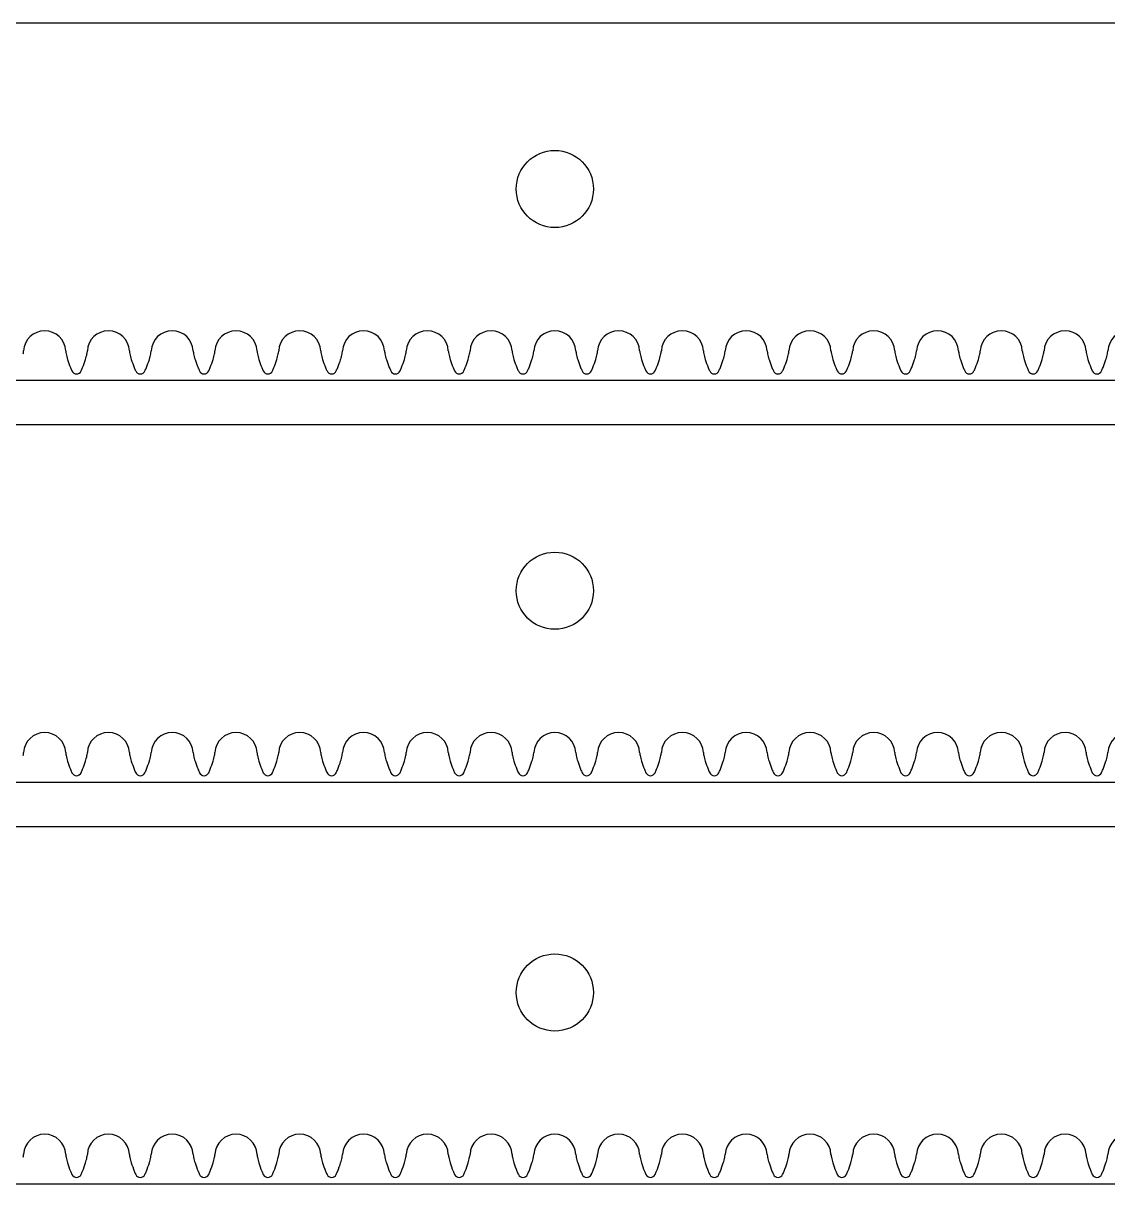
# Model space of a CAD drawing. Extents: x 0 to 800, y 0 to 400.
# Drawn here: x 253.3 to 338.4, y 119.5 to 210.5 of the extents above; entities that cross this region are included whole.
import ezdxf

# ---------------------------------------------------------------- set-up
doc = ezdxf.new("R2010")
doc.units = 0
doc.header["$MEASUREMENT"] = 0
for name, color, linetype in [('CUTOUT_5MM', 18, 'CONTINUOUS'), ('INSIDE_HOLES_5MM', 18, 'CONTINUOUS'), ('RACK_4MM', 18, 'CONTINUOUS')]:
    doc.layers.add(name, color=color, linetype=linetype)

msp = doc.modelspace()

# ---------------------------------------------------------------- linework, layer by layer
at = {"layer": 'CUTOUT_5MM'}
for p, q in [((744, 210.5), (46, 210.5)), ((46, 182.5), (744, 182.5)), ((744, 179), (46, 179)), ((46, 151), (744, 151)), ((744, 147.5), (46, 147.5)), ((46, 119.5), (744, 119.5))]:
    msp.add_line(p, q, dxfattribs=at)
at = {"layer": 'INSIDE_HOLES_5MM'}
for centre in [(295, 197.5), (295, 166), (295, 134.5)]:
    msp.add_circle(centre, 3.025, dxfattribs=at)
at = {"layer": 'RACK_4MM'}
for p, q in [((253.349, 184.759), (253.352, 184.806)), ((256.648, 184.806), (256.651, 184.759)), ((258.349, 184.759), (258.352, 184.806)), ((261.648, 184.806), (261.651, 184.759)), ((263.349, 184.759), (263.352, 184.806)), ((266.648, 184.806), (266.651, 184.759)), ((268.349, 184.759), (268.352, 184.806)), ((271.648, 184.806), (271.651, 184.759)), ((273.349, 184.759), (273.352, 184.806)), ((276.648, 184.806), (276.651, 184.759)), ((278.349, 184.759), (278.352, 184.806)), ((281.648, 184.806), (281.651, 184.759)), ((283.349, 184.759), (283.352, 184.806)), ((286.648, 184.806), (286.651, 184.759)), ((288.349, 184.759), (288.352, 184.806)), ((291.648, 184.806), (291.651, 184.759)), ((293.349, 184.759), (293.352, 184.806)), ((296.648, 184.806), (296.651, 184.759)), ((298.349, 184.759), (298.352, 184.806)), ((301.648, 184.806), (301.651, 184.759)), ((303.349, 184.759), (303.352, 184.806)), ((306.648, 184.806), (306.651, 184.759)), ((308.349, 184.759), (308.352, 184.806)), ((311.648, 184.806), (311.651, 184.759)), ((313.349, 184.759), (313.352, 184.806)), ((316.648, 184.806), (316.651, 184.759)), ((318.349, 184.759), (318.352, 184.806)), ((321.648, 184.806), (321.651, 184.759)), ((323.349, 184.759), (323.352, 184.806)), ((326.648, 184.806), (326.651, 184.759)), ((328.349, 184.759), (328.352, 184.806)), ((331.648, 184.806), (331.651, 184.759)), ((333.349, 184.759), (333.352, 184.806)), ((336.648, 184.806), (336.651, 184.759)), ((338.349, 184.759), (338.352, 184.806)), ((253.349, 153.259), (253.352, 153.306)), ((256.648, 153.306), (256.651, 153.259)), ((258.349, 153.259), (258.352, 153.306)), ((261.648, 153.306), (261.651, 153.259)), ((263.349, 153.259), (263.352, 153.306)), ((266.648, 153.306), (266.651, 153.259)), ((268.349, 153.259), (268.352, 153.306)), ((271.648, 153.306), (271.651, 153.259)), ((273.349, 153.259), (273.352, 153.306)), ((276.648, 153.306), (276.651, 153.259)), ((278.349, 153.259), (278.352, 153.306)), ((281.648, 153.306), (281.651, 153.259)), ((283.349, 153.259), (283.352, 153.306)), ((286.648, 153.306), (286.651, 153.259)), ((288.349, 153.259), (288.352, 153.306)), ((291.648, 153.306), (291.651, 153.259)), ((293.349, 153.259), (293.352, 153.306)), ((296.648, 153.306), (296.651, 153.259)), ((298.349, 153.259), (298.352, 153.306)), ((301.648, 153.306), (301.651, 153.259)), ((303.349, 153.259), (303.352, 153.306)), ((306.648, 153.306), (306.651, 153.259)), ((308.349, 153.259), (308.352, 153.306)), ((311.648, 153.306), (311.651, 153.259)), ((313.349, 153.259), (313.352, 153.306)), ((316.648, 153.306), (316.651, 153.259)), ((318.349, 153.259), (318.352, 153.306)), ((321.648, 153.306), (321.651, 153.259)), ((323.349, 153.259), (323.352, 153.306)), ((326.648, 153.306), (326.651, 153.259)), ((328.349, 153.259), (328.352, 153.306)), ((331.648, 153.306), (331.651, 153.259)), ((333.349, 153.259), (333.352, 153.306)), ((336.648, 153.306), (336.651, 153.259)), ((338.349, 153.259), (338.352, 153.306)), ((253.349, 121.759), (253.352, 121.806)), ((256.648, 121.806), (256.651, 121.759)), ((258.349, 121.759), (258.352, 121.806)), ((261.648, 121.806), (261.651, 121.759)), ((263.349, 121.759), (263.352, 121.806)), ((266.648, 121.806), (266.651, 121.759)), ((268.349, 121.759), (268.352, 121.806)), ((271.648, 121.806), (271.651, 121.759)), ((273.349, 121.759), (273.352, 121.806)), ((276.648, 121.806), (276.651, 121.759)), ((278.349, 121.759), (278.352, 121.806)), ((281.648, 121.806), (281.651, 121.759)), ((283.349, 121.759), (283.352, 121.806)), ((286.648, 121.806), (286.651, 121.759)), ((288.349, 121.759), (288.352, 121.806)), ((291.648, 121.806), (291.651, 121.759)), ((293.349, 121.759), (293.352, 121.806)), ((296.648, 121.806), (296.651, 121.759)), ((298.349, 121.759), (298.352, 121.806)), ((301.648, 121.806), (301.651, 121.759)), ((303.349, 121.759), (303.352, 121.806)), ((306.648, 121.806), (306.651, 121.759)), ((308.349, 121.759), (308.352, 121.806)), ((311.648, 121.806), (311.651, 121.759)), ((313.349, 121.759), (313.352, 121.806)), ((316.648, 121.806), (316.651, 121.759)), ((318.349, 121.759), (318.352, 121.806)), ((321.648, 121.806), (321.651, 121.759)), ((323.349, 121.759), (323.352, 121.806)), ((326.648, 121.806), (326.651, 121.759)), ((328.349, 121.759), (328.352, 121.806)), ((331.648, 121.806), (331.651, 121.759)), ((333.349, 121.759), (333.352, 121.806)), ((336.648, 121.806), (336.651, 121.759)), ((338.349, 121.759), (338.352, 121.806))]:
    msp.add_line(p, q, dxfattribs=at)
for points in [[(745, 186.384), (745, 210.5), (45, 210.5), (45, 186.384)], [(745, 154.884), (745, 179), (45, 179), (45, 154.884)], [(745, 123.384), (745, 147.5), (45, 147.5), (45, 123.384)]]:
    msp.add_lwpolyline(points, dxfattribs=at)
for centre, radius, start, end in [((255, 184.734), 1.65, 2.49969, 177.50031), ((260, 184.734), 1.65, 2.49969, 177.50031), ((265, 184.734), 1.65, 2.49969, 177.50031), ((270, 184.734), 1.65, 2.49969, 177.50031), ((275, 184.734), 1.65, 2.49969, 177.50031), ((280, 184.734), 1.65, 2.49969, 177.50031), ((285, 184.734), 1.65, 2.49969, 177.50031), ((290, 184.734), 1.65, 2.49969, 177.50031), ((295, 184.734), 1.65, 2.49969, 177.50031), ((300, 184.734), 1.65, 2.49969, 177.50031), ((305, 184.734), 1.65, 2.49969, 177.50031), ((310, 184.734), 1.65, 2.49969, 177.50031), ((315, 184.734), 1.65, 2.49969, 177.50031), ((320, 184.734), 1.65, 2.49969, 177.50031), ((325, 184.734), 1.65, 2.49969, 177.50031), ((330, 184.734), 1.65, 2.49969, 177.50031), ((335, 184.734), 1.65, 2.49969, 177.50031), ((340, 184.734), 1.65, 2.49969, 177.50031), ((251.541, 184.958), 1.818, 347.89696, 353.71155), ((258.877, 185.026), 2.241, 186.8377, 191.5538), ((256.541, 184.958), 1.818, 347.89696, 353.71155), ((263.877, 185.026), 2.241, 186.8377, 191.5538), ((261.541, 184.958), 1.818, 347.89696, 353.71155), ((268.877, 185.026), 2.241, 186.8377, 191.5538), ((266.541, 184.958), 1.818, 347.89696, 353.71155), ((273.877, 185.026), 2.241, 186.8377, 191.5538), ((271.541, 184.958), 1.818, 347.89696, 353.71155), ((278.877, 185.026), 2.241, 186.8377, 191.5538), ((276.541, 184.958), 1.818, 347.89696, 353.71155), ((283.877, 185.026), 2.241, 186.8377, 191.5538), ((281.541, 184.958), 1.818, 347.89696, 353.71155), ((288.877, 185.026), 2.241, 186.8377, 191.5538), ((286.541, 184.958), 1.818, 347.89696, 353.71155), ((293.877, 185.026), 2.241, 186.8377, 191.5538), ((291.541, 184.958), 1.818, 347.89696, 353.71155), ((298.877, 185.026), 2.241, 186.8377, 191.5538), ((296.541, 184.958), 1.818, 347.89696, 353.71155), ((303.877, 185.026), 2.241, 186.8377, 191.5538), ((301.541, 184.958), 1.818, 347.89696, 353.71155), ((308.877, 185.026), 2.241, 186.8377, 191.5538), ((306.541, 184.958), 1.818, 347.89696, 353.71155), ((313.877, 185.026), 2.241, 186.8377, 191.5538), ((311.541, 184.958), 1.818, 347.89696, 353.71155), ((318.877, 185.026), 2.241, 186.8377, 191.5538), ((316.541, 184.958), 1.818, 347.89696, 353.71155), ((323.877, 185.026), 2.241, 186.8377, 191.5538), ((321.541, 184.958), 1.818, 347.89696, 353.71155), ((328.877, 185.026), 2.241, 186.8377, 191.5538), ((326.541, 184.958), 1.818, 347.89696, 353.71155), ((333.877, 185.026), 2.241, 186.8377, 191.5538), ((331.541, 184.958), 1.818, 347.89696, 353.71155), ((338.877, 185.026), 2.241, 186.8377, 191.5538), ((336.541, 184.958), 1.818, 347.89696, 353.71155), ((261.081, 185.464), 4.489, 191.39333, 197.17102), ((263.687, 186.267), 7.215, 197.15962, 202.54248), ((251.78, 186.099), 6.72, 337.25895, 343.03894), ((252.501, 185.824), 5.95, 343.53869, 347.89696), ((266.081, 185.464), 4.489, 191.39333, 197.17102), ((268.687, 186.267), 7.215, 197.15962, 202.54248), ((256.78, 186.099), 6.72, 337.25895, 343.03894), ((257.501, 185.824), 5.95, 343.53869, 347.89696), ((271.081, 185.464), 4.489, 191.39333, 197.17102), ((273.687, 186.267), 7.215, 197.15962, 202.54248), ((261.78, 186.099), 6.72, 337.25895, 343.03894), ((262.501, 185.824), 5.95, 343.53869, 347.89696), ((276.081, 185.464), 4.489, 191.39333, 197.17102), ((278.687, 186.267), 7.215, 197.15962, 202.54248), ((266.78, 186.099), 6.72, 337.25895, 343.03894), ((267.501, 185.824), 5.95, 343.53869, 347.89696), ((281.081, 185.464), 4.489, 191.39333, 197.17102), ((283.687, 186.267), 7.215, 197.15962, 202.54248), ((271.78, 186.099), 6.72, 337.25895, 343.03894), ((272.501, 185.824), 5.95, 343.53869, 347.89696), ((286.081, 185.464), 4.489, 191.39333, 197.17102), ((288.687, 186.267), 7.215, 197.15962, 202.54248), ((276.78, 186.099), 6.72, 337.25895, 343.03894), ((277.501, 185.824), 5.95, 343.53869, 347.89696), ((291.081, 185.464), 4.489, 191.39333, 197.17102), ((293.687, 186.267), 7.215, 197.15962, 202.54248), ((281.78, 186.099), 6.72, 337.25895, 343.03894), ((282.501, 185.824), 5.95, 343.53869, 347.89696), ((296.081, 185.464), 4.489, 191.39333, 197.17102), ((298.687, 186.267), 7.215, 197.15962, 202.54248), ((286.78, 186.099), 6.72, 337.25895, 343.03894), ((287.501, 185.824), 5.95, 343.53869, 347.89696), ((301.081, 185.464), 4.489, 191.39333, 197.17102), ((303.687, 186.267), 7.215, 197.15962, 202.54248), ((291.78, 186.099), 6.72, 337.25895, 343.03894), ((292.501, 185.824), 5.95, 343.53869, 347.89696), ((306.081, 185.464), 4.489, 191.39333, 197.17102), ((308.687, 186.267), 7.215, 197.15962, 202.54248), ((296.78, 186.099), 6.72, 337.25895, 343.03894), ((297.501, 185.824), 5.95, 343.53869, 347.89696), ((311.081, 185.464), 4.489, 191.39333, 197.17102), ((313.687, 186.267), 7.215, 197.15962, 202.54248), ((301.78, 186.099), 6.72, 337.25895, 343.03894), ((302.501, 185.824), 5.95, 343.53869, 347.89696), ((316.081, 185.464), 4.489, 191.39333, 197.17102), ((318.687, 186.267), 7.215, 197.15962, 202.54248), ((306.78, 186.099), 6.72, 337.25895, 343.03894), ((307.501, 185.824), 5.95, 343.53869, 347.89696), ((321.081, 185.464), 4.489, 191.39333, 197.17102), ((323.687, 186.267), 7.215, 197.15962, 202.54248), ((311.78, 186.099), 6.72, 337.25895, 343.03894), ((312.501, 185.824), 5.95, 343.53869, 347.89696), ((326.081, 185.464), 4.489, 191.39333, 197.17102), ((328.687, 186.267), 7.215, 197.15962, 202.54248), ((316.78, 186.099), 6.72, 337.25895, 343.03894), ((317.501, 185.824), 5.95, 343.53869, 347.89696), ((331.081, 185.464), 4.489, 191.39333, 197.17102), ((333.687, 186.267), 7.215, 197.15962, 202.54248), ((321.78, 186.099), 6.72, 337.25895, 343.03894), ((322.501, 185.824), 5.95, 343.53869, 347.89696), ((336.081, 185.464), 4.489, 191.39333, 197.17102), ((338.687, 186.267), 7.215, 197.15962, 202.54248), ((326.78, 186.099), 6.72, 337.25895, 343.03894), ((327.501, 185.824), 5.95, 343.53869, 347.89696), ((341.081, 185.464), 4.489, 191.39333, 197.17102), ((343.687, 186.267), 7.215, 197.15962, 202.54248), ((331.78, 186.099), 6.72, 337.25895, 343.03894), ((332.501, 185.824), 5.95, 343.53869, 347.89696), ((265.075, 186.843), 8.719, 202.54248, 204.4697), ((257.5, 183.395), 0.396, 204.32063, 335.67937), ((247.849, 187.746), 10.982, 335.72887, 337.25895), ((270.075, 186.843), 8.719, 202.54248, 204.4697), ((262.5, 183.395), 0.396, 204.32063, 335.67937), ((252.849, 187.746), 10.982, 335.72887, 337.25895), ((275.075, 186.843), 8.719, 202.54248, 204.4697), ((267.5, 183.395), 0.396, 204.32063, 335.67937), ((257.849, 187.746), 10.982, 335.72887, 337.25895), ((280.075, 186.843), 8.719, 202.54248, 204.4697), ((272.5, 183.395), 0.396, 204.32063, 335.67937), ((262.849, 187.746), 10.982, 335.72887, 337.25895), ((285.075, 186.843), 8.719, 202.54248, 204.4697), ((277.5, 183.395), 0.396, 204.32063, 335.67937), ((267.849, 187.746), 10.982, 335.72887, 337.25895), ((290.075, 186.843), 8.719, 202.54248, 204.4697), ((282.5, 183.395), 0.396, 204.32063, 335.67937), ((272.849, 187.746), 10.982, 335.72887, 337.25895), ((295.075, 186.843), 8.719, 202.54248, 204.4697), ((287.5, 183.395), 0.396, 204.32063, 335.67937), ((277.849, 187.746), 10.982, 335.72887, 337.25895), ((300.075, 186.843), 8.719, 202.54248, 204.4697), ((292.5, 183.395), 0.396, 204.32063, 335.67937), ((282.849, 187.746), 10.982, 335.72887, 337.25895), ((305.075, 186.843), 8.719, 202.54248, 204.4697), ((297.5, 183.395), 0.396, 204.32063, 335.67937), ((287.849, 187.746), 10.982, 335.72887, 337.25895), ((310.075, 186.843), 8.719, 202.54248, 204.4697), ((302.5, 183.395), 0.396, 204.32063, 335.67937), ((292.849, 187.746), 10.982, 335.72887, 337.25895), ((315.075, 186.843), 8.719, 202.54248, 204.4697), ((307.5, 183.395), 0.396, 204.32063, 335.67937), ((297.849, 187.746), 10.982, 335.72887, 337.25895), ((320.075, 186.843), 8.719, 202.54248, 204.4697), ((312.5, 183.395), 0.396, 204.32063, 335.67937), ((302.849, 187.746), 10.982, 335.72887, 337.25895), ((325.075, 186.843), 8.719, 202.54248, 204.4697), ((317.5, 183.395), 0.396, 204.32063, 335.67937), ((307.849, 187.746), 10.982, 335.72887, 337.25895), ((330.075, 186.843), 8.719, 202.54248, 204.4697), ((322.5, 183.395), 0.396, 204.32063, 335.67937), ((312.849, 187.746), 10.982, 335.72887, 337.25895), ((335.075, 186.843), 8.719, 202.54248, 204.4697), ((327.5, 183.395), 0.396, 204.32063, 335.67937), ((317.849, 187.746), 10.982, 335.72887, 337.25895), ((340.075, 186.843), 8.719, 202.54248, 204.4697), ((332.5, 183.395), 0.396, 204.32063, 335.67937), ((322.849, 187.746), 10.982, 335.72887, 337.25895), ((345.075, 186.843), 8.719, 202.54248, 204.4697), ((337.5, 183.395), 0.396, 204.32063, 335.67937), ((327.849, 187.746), 10.982, 335.72887, 337.25895), ((255, 153.234), 1.65, 2.49969, 177.50031), ((260, 153.234), 1.65, 2.49969, 177.50031), ((265, 153.234), 1.65, 2.49969, 177.50031), ((270, 153.234), 1.65, 2.49969, 177.50031), ((275, 153.234), 1.65, 2.49969, 177.50031), ((280, 153.234), 1.65, 2.49969, 177.50031), ((285, 153.234), 1.65, 2.49969, 177.50031), ((290, 153.234), 1.65, 2.49969, 177.50031), ((295, 153.234), 1.65, 2.49969, 177.50031), ((300, 153.234), 1.65, 2.49969, 177.50031), ((305, 153.234), 1.65, 2.49969, 177.50031), ((310, 153.234), 1.65, 2.49969, 177.50031), ((315, 153.234), 1.65, 2.49969, 177.50031), ((320, 153.234), 1.65, 2.49969, 177.50031), ((325, 153.234), 1.65, 2.49969, 177.50031), ((330, 153.234), 1.65, 2.49969, 177.50031), ((335, 153.234), 1.65, 2.49969, 177.50031), ((340, 153.234), 1.65, 2.49969, 177.50031), ((251.541, 153.458), 1.818, 347.89696, 353.71155), ((258.877, 153.526), 2.241, 186.8377, 191.5538), ((261.081, 153.964), 4.489, 191.39333, 197.17102), ((252.501, 154.324), 5.95, 343.53869, 347.89696), ((256.541, 153.458), 1.818, 347.89696, 353.71155), ((263.877, 153.526), 2.241, 186.8377, 191.5538), ((266.081, 153.964), 4.489, 191.39333, 197.17102), ((257.501, 154.324), 5.95, 343.53869, 347.89696), ((261.541, 153.458), 1.818, 347.89696, 353.71155), ((268.877, 153.526), 2.241, 186.8377, 191.5538), ((271.081, 153.964), 4.489, 191.39333, 197.17102), ((262.501, 154.324), 5.95, 343.53869, 347.89696), ((266.541, 153.458), 1.818, 347.89696, 353.71155), ((273.877, 153.526), 2.241, 186.8377, 191.5538), ((276.081, 153.964), 4.489, 191.39333, 197.17102), ((267.501, 154.324), 5.95, 343.53869, 347.89696), ((271.541, 153.458), 1.818, 347.89696, 353.71155), ((278.877, 153.526), 2.241, 186.8377, 191.5538), ((281.081, 153.964), 4.489, 191.39333, 197.17102), ((272.501, 154.324), 5.95, 343.53869, 347.89696), ((276.541, 153.458), 1.818, 347.89696, 353.71155), ((283.877, 153.526), 2.241, 186.8377, 191.5538), ((286.081, 153.964), 4.489, 191.39333, 197.17102), ((277.501, 154.324), 5.95, 343.53869, 347.89696), ((281.541, 153.458), 1.818, 347.89696, 353.71155), ((288.877, 153.526), 2.241, 186.8377, 191.5538), ((291.081, 153.964), 4.489, 191.39333, 197.17102), ((282.501, 154.324), 5.95, 343.53869, 347.89696), ((286.541, 153.458), 1.818, 347.89696, 353.71155), ((293.877, 153.526), 2.241, 186.8377, 191.5538), ((296.081, 153.964), 4.489, 191.39333, 197.17102), ((287.501, 154.324), 5.95, 343.53869, 347.89696), ((291.541, 153.458), 1.818, 347.89696, 353.71155), ((298.877, 153.526), 2.241, 186.8377, 191.5538), ((301.081, 153.964), 4.489, 191.39333, 197.17102), ((292.501, 154.324), 5.95, 343.53869, 347.89696), ((296.541, 153.458), 1.818, 347.89696, 353.71155), ((303.877, 153.526), 2.241, 186.8377, 191.5538), ((306.081, 153.964), 4.489, 191.39333, 197.17102), ((297.501, 154.324), 5.95, 343.53869, 347.89696), ((301.541, 153.458), 1.818, 347.89696, 353.71155), ((308.877, 153.526), 2.241, 186.8377, 191.5538), ((311.081, 153.964), 4.489, 191.39333, 197.17102), ((302.501, 154.324), 5.95, 343.53869, 347.89696), ((306.541, 153.458), 1.818, 347.89696, 353.71155), ((313.877, 153.526), 2.241, 186.8377, 191.5538), ((316.081, 153.964), 4.489, 191.39333, 197.17102), ((307.501, 154.324), 5.95, 343.53869, 347.89696), ((311.541, 153.458), 1.818, 347.89696, 353.71155), ((318.877, 153.526), 2.241, 186.8377, 191.5538), ((321.081, 153.964), 4.489, 191.39333, 197.17102), ((312.501, 154.324), 5.95, 343.53869, 347.89696), ((316.541, 153.458), 1.818, 347.89696, 353.71155), ((323.877, 153.526), 2.241, 186.8377, 191.5538), ((326.081, 153.964), 4.489, 191.39333, 197.17102), ((317.501, 154.324), 5.95, 343.53869, 347.89696), ((321.541, 153.458), 1.818, 347.89696, 353.71155), ((328.877, 153.526), 2.241, 186.8377, 191.5538), ((331.081, 153.964), 4.489, 191.39333, 197.17102), ((322.501, 154.324), 5.95, 343.53869, 347.89696), ((326.541, 153.458), 1.818, 347.89696, 353.71155), ((333.877, 153.526), 2.241, 186.8377, 191.5538), ((336.081, 153.964), 4.489, 191.39333, 197.17102), ((327.501, 154.324), 5.95, 343.53869, 347.89696), ((331.541, 153.458), 1.818, 347.89696, 353.71155), ((338.877, 153.526), 2.241, 186.8377, 191.5538), ((341.081, 153.964), 4.489, 191.39333, 197.17102), ((332.501, 154.324), 5.95, 343.53869, 347.89696), ((336.541, 153.458), 1.818, 347.89696, 353.71155), ((263.687, 154.767), 7.215, 197.15962, 202.54248), ((265.075, 155.343), 8.719, 202.54248, 204.4697), ((247.849, 156.246), 10.982, 335.72887, 337.25895), ((251.78, 154.599), 6.72, 337.25895, 343.03894), ((268.687, 154.767), 7.215, 197.15962, 202.54248), ((270.075, 155.343), 8.719, 202.54248, 204.4697), ((252.849, 156.246), 10.982, 335.72887, 337.25895), ((256.78, 154.599), 6.72, 337.25895, 343.03894), ((273.687, 154.767), 7.215, 197.15962, 202.54248), ((275.075, 155.343), 8.719, 202.54248, 204.4697), ((257.849, 156.246), 10.982, 335.72887, 337.25895), ((261.78, 154.599), 6.72, 337.25895, 343.03894), ((278.687, 154.767), 7.215, 197.15962, 202.54248), ((280.075, 155.343), 8.719, 202.54248, 204.4697), ((262.849, 156.246), 10.982, 335.72887, 337.25895), ((266.78, 154.599), 6.72, 337.25895, 343.03894), ((283.687, 154.767), 7.215, 197.15962, 202.54248), ((285.075, 155.343), 8.719, 202.54248, 204.4697), ((267.849, 156.246), 10.982, 335.72887, 337.25895), ((271.78, 154.599), 6.72, 337.25895, 343.03894), ((288.687, 154.767), 7.215, 197.15962, 202.54248), ((290.075, 155.343), 8.719, 202.54248, 204.4697), ((272.849, 156.246), 10.982, 335.72887, 337.25895), ((276.78, 154.599), 6.72, 337.25895, 343.03894), ((293.687, 154.767), 7.215, 197.15962, 202.54248), ((295.075, 155.343), 8.719, 202.54248, 204.4697), ((277.849, 156.246), 10.982, 335.72887, 337.25895), ((281.78, 154.599), 6.72, 337.25895, 343.03894), ((298.687, 154.767), 7.215, 197.15962, 202.54248), ((300.075, 155.343), 8.719, 202.54248, 204.4697), ((282.849, 156.246), 10.982, 335.72887, 337.25895), ((286.78, 154.599), 6.72, 337.25895, 343.03894), ((303.687, 154.767), 7.215, 197.15962, 202.54248), ((305.075, 155.343), 8.719, 202.54248, 204.4697), ((287.849, 156.246), 10.982, 335.72887, 337.25895), ((291.78, 154.599), 6.72, 337.25895, 343.03894), ((308.687, 154.767), 7.215, 197.15962, 202.54248), ((310.075, 155.343), 8.719, 202.54248, 204.4697), ((292.849, 156.246), 10.982, 335.72887, 337.25895), ((296.78, 154.599), 6.72, 337.25895, 343.03894), ((313.687, 154.767), 7.215, 197.15962, 202.54248), ((315.075, 155.343), 8.719, 202.54248, 204.4697), ((297.849, 156.246), 10.982, 335.72887, 337.25895), ((301.78, 154.599), 6.72, 337.25895, 343.03894), ((318.687, 154.767), 7.215, 197.15962, 202.54248), ((320.075, 155.343), 8.719, 202.54248, 204.4697), ((302.849, 156.246), 10.982, 335.72887, 337.25895), ((306.78, 154.599), 6.72, 337.25895, 343.03894), ((323.687, 154.767), 7.215, 197.15962, 202.54248), ((325.075, 155.343), 8.719, 202.54248, 204.4697), ((307.849, 156.246), 10.982, 335.72887, 337.25895), ((311.78, 154.599), 6.72, 337.25895, 343.03894), ((328.687, 154.767), 7.215, 197.15962, 202.54248), ((330.075, 155.343), 8.719, 202.54248, 204.4697), ((312.849, 156.246), 10.982, 335.72887, 337.25895), ((316.78, 154.599), 6.72, 337.25895, 343.03894), ((333.687, 154.767), 7.215, 197.15962, 202.54248), ((335.075, 155.343), 8.719, 202.54248, 204.4697), ((317.849, 156.246), 10.982, 335.72887, 337.25895), ((321.78, 154.599), 6.72, 337.25895, 343.03894), ((338.687, 154.767), 7.215, 197.15962, 202.54248), ((340.075, 155.343), 8.719, 202.54248, 204.4697), ((322.849, 156.246), 10.982, 335.72887, 337.25895), ((326.78, 154.599), 6.72, 337.25895, 343.03894), ((343.687, 154.767), 7.215, 197.15962, 202.54248), ((345.075, 155.343), 8.719, 202.54248, 204.4697), ((327.849, 156.246), 10.982, 335.72887, 337.25895), ((331.78, 154.599), 6.72, 337.25895, 343.03894), ((257.5, 151.895), 0.396, 204.32063, 335.67937), ((262.5, 151.895), 0.396, 204.32063, 335.67937), ((267.5, 151.895), 0.396, 204.32063, 335.67937), ((272.5, 151.895), 0.396, 204.32063, 335.67937), ((277.5, 151.895), 0.396, 204.32063, 335.67937), ((282.5, 151.895), 0.396, 204.32063, 335.67937), ((287.5, 151.895), 0.396, 204.32063, 335.67937), ((292.5, 151.895), 0.396, 204.32063, 335.67937), ((297.5, 151.895), 0.396, 204.32063, 335.67937), ((302.5, 151.895), 0.396, 204.32063, 335.67937), ((307.5, 151.895), 0.396, 204.32063, 335.67937), ((312.5, 151.895), 0.396, 204.32063, 335.67937), ((317.5, 151.895), 0.396, 204.32063, 335.67937), ((322.5, 151.895), 0.396, 204.32063, 335.67937), ((327.5, 151.895), 0.396, 204.32063, 335.67937), ((332.5, 151.895), 0.396, 204.32063, 335.67937), ((337.5, 151.895), 0.396, 204.32063, 335.67937), ((255, 121.734), 1.65, 2.49969, 177.50031), ((260, 121.734), 1.65, 2.49969, 177.50031), ((265, 121.734), 1.65, 2.49969, 177.50031), ((270, 121.734), 1.65, 2.49969, 177.50031), ((275, 121.734), 1.65, 2.49969, 177.50031), ((280, 121.734), 1.65, 2.49969, 177.50031), ((285, 121.734), 1.65, 2.49969, 177.50031), ((290, 121.734), 1.65, 2.49969, 177.50031), ((295, 121.734), 1.65, 2.49969, 177.50031), ((300, 121.734), 1.65, 2.49969, 177.50031), ((305, 121.734), 1.65, 2.49969, 177.50031), ((310, 121.734), 1.65, 2.49969, 177.50031), ((315, 121.734), 1.65, 2.49969, 177.50031), ((320, 121.734), 1.65, 2.49969, 177.50031), ((325, 121.734), 1.65, 2.49969, 177.50031), ((330, 121.734), 1.65, 2.49969, 177.50031), ((335, 121.734), 1.65, 2.49969, 177.50031), ((340, 121.734), 1.65, 2.49969, 177.50031), ((251.541, 121.958), 1.818, 347.89696, 353.71155), ((258.877, 122.026), 2.241, 186.8377, 191.5538), ((261.081, 122.464), 4.489, 191.39333, 197.17102), ((263.687, 123.267), 7.215, 197.15962, 202.54248), ((251.78, 123.099), 6.72, 337.25895, 343.03894), ((252.501, 122.824), 5.95, 343.53869, 347.89696), ((256.541, 121.958), 1.818, 347.89696, 353.71155), ((263.877, 122.026), 2.241, 186.8377, 191.5538), ((266.081, 122.464), 4.489, 191.39333, 197.17102), ((268.687, 123.267), 7.215, 197.15962, 202.54248), ((256.78, 123.099), 6.72, 337.25895, 343.03894), ((257.501, 122.824), 5.95, 343.53869, 347.89696), ((261.541, 121.958), 1.818, 347.89696, 353.71155), ((268.877, 122.026), 2.241, 186.8377, 191.5538), ((271.081, 122.464), 4.489, 191.39333, 197.17102), ((273.687, 123.267), 7.215, 197.15962, 202.54248), ((261.78, 123.099), 6.72, 337.25895, 343.03894), ((262.501, 122.824), 5.95, 343.53869, 347.89696), ((266.541, 121.958), 1.818, 347.89696, 353.71155), ((273.877, 122.026), 2.241, 186.8377, 191.5538), ((276.081, 122.464), 4.489, 191.39333, 197.17102), ((278.687, 123.267), 7.215, 197.15962, 202.54248), ((266.78, 123.099), 6.72, 337.25895, 343.03894), ((267.501, 122.824), 5.95, 343.53869, 347.89696), ((271.541, 121.958), 1.818, 347.89696, 353.71155), ((278.877, 122.026), 2.241, 186.8377, 191.5538), ((281.081, 122.464), 4.489, 191.39333, 197.17102), ((283.687, 123.267), 7.215, 197.15962, 202.54248), ((271.78, 123.099), 6.72, 337.25895, 343.03894), ((272.501, 122.824), 5.95, 343.53869, 347.89696), ((276.541, 121.958), 1.818, 347.89696, 353.71155), ((283.877, 122.026), 2.241, 186.8377, 191.5538), ((286.081, 122.464), 4.489, 191.39333, 197.17102), ((288.687, 123.267), 7.215, 197.15962, 202.54248), ((276.78, 123.099), 6.72, 337.25895, 343.03894), ((277.501, 122.824), 5.95, 343.53869, 347.89696), ((281.541, 121.958), 1.818, 347.89696, 353.71155), ((288.877, 122.026), 2.241, 186.8377, 191.5538), ((291.081, 122.464), 4.489, 191.39333, 197.17102), ((293.687, 123.267), 7.215, 197.15962, 202.54248), ((281.78, 123.099), 6.72, 337.25895, 343.03894), ((282.501, 122.824), 5.95, 343.53869, 347.89696), ((286.541, 121.958), 1.818, 347.89696, 353.71155), ((293.877, 122.026), 2.241, 186.8377, 191.5538), ((296.081, 122.464), 4.489, 191.39333, 197.17102), ((298.687, 123.267), 7.215, 197.15962, 202.54248), ((286.78, 123.099), 6.72, 337.25895, 343.03894), ((287.501, 122.824), 5.95, 343.53869, 347.89696), ((291.541, 121.958), 1.818, 347.89696, 353.71155), ((298.877, 122.026), 2.241, 186.8377, 191.5538), ((301.081, 122.464), 4.489, 191.39333, 197.17102), ((303.687, 123.267), 7.215, 197.15962, 202.54248), ((291.78, 123.099), 6.72, 337.25895, 343.03894), ((292.501, 122.824), 5.95, 343.53869, 347.89696), ((296.541, 121.958), 1.818, 347.89696, 353.71155), ((303.877, 122.026), 2.241, 186.8377, 191.5538), ((306.081, 122.464), 4.489, 191.39333, 197.17102), ((308.687, 123.267), 7.215, 197.15962, 202.54248), ((296.78, 123.099), 6.72, 337.25895, 343.03894), ((297.501, 122.824), 5.95, 343.53869, 347.89696), ((301.541, 121.958), 1.818, 347.89696, 353.71155), ((308.877, 122.026), 2.241, 186.8377, 191.5538), ((311.081, 122.464), 4.489, 191.39333, 197.17102), ((313.687, 123.267), 7.215, 197.15962, 202.54248), ((301.78, 123.099), 6.72, 337.25895, 343.03894), ((302.501, 122.824), 5.95, 343.53869, 347.89696), ((306.541, 121.958), 1.818, 347.89696, 353.71155), ((313.877, 122.026), 2.241, 186.8377, 191.5538), ((316.081, 122.464), 4.489, 191.39333, 197.17102), ((318.687, 123.267), 7.215, 197.15962, 202.54248), ((306.78, 123.099), 6.72, 337.25895, 343.03894), ((307.501, 122.824), 5.95, 343.53869, 347.89696), ((311.541, 121.958), 1.818, 347.89696, 353.71155), ((318.877, 122.026), 2.241, 186.8377, 191.5538), ((321.081, 122.464), 4.489, 191.39333, 197.17102), ((323.687, 123.267), 7.215, 197.15962, 202.54248), ((311.78, 123.099), 6.72, 337.25895, 343.03894), ((312.501, 122.824), 5.95, 343.53869, 347.89696), ((316.541, 121.958), 1.818, 347.89696, 353.71155), ((323.877, 122.026), 2.241, 186.8377, 191.5538), ((326.081, 122.464), 4.489, 191.39333, 197.17102), ((328.687, 123.267), 7.215, 197.15962, 202.54248), ((316.78, 123.099), 6.72, 337.25895, 343.03894), ((317.501, 122.824), 5.95, 343.53869, 347.89696), ((321.541, 121.958), 1.818, 347.89696, 353.71155), ((328.877, 122.026), 2.241, 186.8377, 191.5538), ((331.081, 122.464), 4.489, 191.39333, 197.17102), ((333.687, 123.267), 7.215, 197.15962, 202.54248), ((321.78, 123.099), 6.72, 337.25895, 343.03894), ((322.501, 122.824), 5.95, 343.53869, 347.89696), ((326.541, 121.958), 1.818, 347.89696, 353.71155), ((333.877, 122.026), 2.241, 186.8377, 191.5538), ((336.081, 122.464), 4.489, 191.39333, 197.17102), ((338.687, 123.267), 7.215, 197.15962, 202.54248), ((326.78, 123.099), 6.72, 337.25895, 343.03894), ((327.501, 122.824), 5.95, 343.53869, 347.89696), ((331.541, 121.958), 1.818, 347.89696, 353.71155), ((338.877, 122.026), 2.241, 186.8377, 191.5538), ((341.081, 122.464), 4.489, 191.39333, 197.17102), ((343.687, 123.267), 7.215, 197.15962, 202.54248), ((331.78, 123.099), 6.72, 337.25895, 343.03894), ((332.501, 122.824), 5.95, 343.53869, 347.89696), ((336.541, 121.958), 1.818, 347.89696, 353.71155), ((265.075, 123.843), 8.719, 202.54248, 204.4697), ((257.5, 120.395), 0.396, 204.32063, 335.67937), ((247.849, 124.746), 10.982, 335.72887, 337.25895), ((270.075, 123.843), 8.719, 202.54248, 204.4697), ((262.5, 120.395), 0.396, 204.32063, 335.67937), ((252.849, 124.746), 10.982, 335.72887, 337.25895), ((275.075, 123.843), 8.719, 202.54248, 204.4697), ((267.5, 120.395), 0.396, 204.32063, 335.67937), ((257.849, 124.746), 10.982, 335.72887, 337.25895), ((280.075, 123.843), 8.719, 202.54248, 204.4697), ((272.5, 120.395), 0.396, 204.32063, 335.67937), ((262.849, 124.746), 10.982, 335.72887, 337.25895), ((285.075, 123.843), 8.719, 202.54248, 204.4697), ((277.5, 120.395), 0.396, 204.32063, 335.67937), ((267.849, 124.746), 10.982, 335.72887, 337.25895), ((290.075, 123.843), 8.719, 202.54248, 204.4697), ((282.5, 120.395), 0.396, 204.32063, 335.67937), ((272.849, 124.746), 10.982, 335.72887, 337.25895), ((295.075, 123.843), 8.719, 202.54248, 204.4697), ((287.5, 120.395), 0.396, 204.32063, 335.67937), ((277.849, 124.746), 10.982, 335.72887, 337.25895), ((300.075, 123.843), 8.719, 202.54248, 204.4697), ((292.5, 120.395), 0.396, 204.32063, 335.67937), ((282.849, 124.746), 10.982, 335.72887, 337.25895), ((305.075, 123.843), 8.719, 202.54248, 204.4697), ((297.5, 120.395), 0.396, 204.32063, 335.67937), ((287.849, 124.746), 10.982, 335.72887, 337.25895), ((310.075, 123.843), 8.719, 202.54248, 204.4697), ((302.5, 120.395), 0.396, 204.32063, 335.67937), ((292.849, 124.746), 10.982, 335.72887, 337.25895), ((315.075, 123.843), 8.719, 202.54248, 204.4697), ((307.5, 120.395), 0.396, 204.32063, 335.67937), ((297.849, 124.746), 10.982, 335.72887, 337.25895), ((320.075, 123.843), 8.719, 202.54248, 204.4697), ((312.5, 120.395), 0.396, 204.32063, 335.67937), ((302.849, 124.746), 10.982, 335.72887, 337.25895), ((325.075, 123.843), 8.719, 202.54248, 204.4697), ((317.5, 120.395), 0.396, 204.32063, 335.67937), ((307.849, 124.746), 10.982, 335.72887, 337.25895), ((330.075, 123.843), 8.719, 202.54248, 204.4697), ((322.5, 120.395), 0.396, 204.32063, 335.67937), ((312.849, 124.746), 10.982, 335.72887, 337.25895), ((335.075, 123.843), 8.719, 202.54248, 204.4697), ((327.5, 120.395), 0.396, 204.32063, 335.67937), ((317.849, 124.746), 10.982, 335.72887, 337.25895), ((340.075, 123.843), 8.719, 202.54248, 204.4697), ((332.5, 120.395), 0.396, 204.32063, 335.67937), ((322.849, 124.746), 10.982, 335.72887, 337.25895), ((345.075, 123.843), 8.719, 202.54248, 204.4697), ((337.5, 120.395), 0.396, 204.32063, 335.67937), ((327.849, 124.746), 10.982, 335.72887, 337.25895)]:
    msp.add_arc(centre, radius, start, end, dxfattribs=at)

doc.saveas('drawing.dxf')
